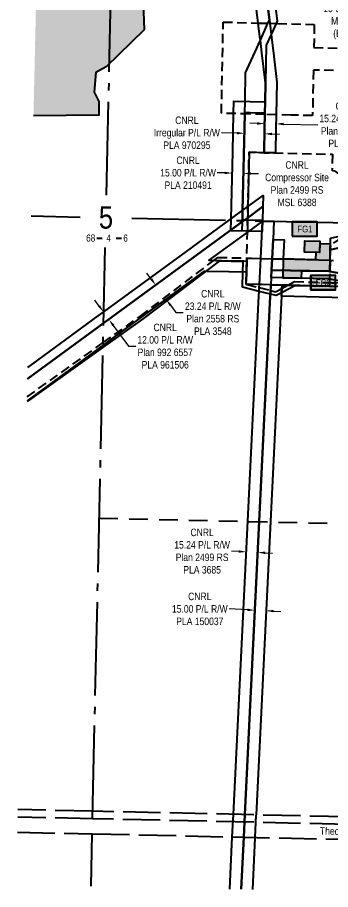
# Model space of a CAD drawing. Extents: x 398292 to 402241, y 6079202 to 6082998.
# Drawn here: x 398947 to 399366, y 6079216 to 6080382 of the extents above; entities that cross this region are included whole.
import ezdxf
from ezdxf.enums import TextEntityAlignment as Align

# ---------------------------------------------------------------- set-up
doc = ezdxf.new("R2010")
doc.units = 0
doc.header["$LTSCALE"] = 5
doc.header["$PDSIZE"] = 0.5
for name, pattern in [('foc-ACCESSROAD', [3.75, 2.5, -1.25]), ('foc-LSD', [8, 5, -3]), ('foc-QUARTERLINE', [33, 25, -3, 2, -3]), ('foc-UNSURVEYED', [12.5, 10, -2.5])]:
    doc.linetypes.add(name, pattern=pattern)
doc.layers.get('Defpoints').update_dxf_attribs({"color": 9})
for name, color, linetype in [('10', 1, 'Continuous'), ('9', 3, 'Continuous'), ('C-RW', 13, 'Continuous'), ('C-WS', 13, 'foc-ACCESSROAD'), ('F-AR', 190, 'foc-ACCESSROAD'), ('F-RW', 190, 'Continuous'), ('L-ROAD-T', 7, 'Continuous'), ('L-SECLBL', 7, 'Continuous'), ('L-SECQ', 8, 'foc-QUARTERLINE'), ('L-SECTION-LSD', 7, 'foc-LSD'), ('L-USEC', 7, 'foc-UNSURVEYED'), ('P-TEMP-BLOCKS', 250, 'Continuous'), ('P-WORKAREA', 113, 'Continuous'), ('P-WORKAREA-H', 111, 'Continuous'), ('T-WATER', 160, 'Continuous'), ('T-WATER-H', 133, 'Continuous')]:
    doc.layers.add(name, color=color, linetype=linetype)
doc.layers.add('C-RW-T', color=13, linetype='Continuous', lineweight=9)
doc.styles.add('80CG', font='ARIALN.TTF', dxfattribs={"height": 10})
doc.styles.add('80L', font='ARIALN.TTF', dxfattribs={"height": 10})
doc.styles.add('SIMPLEX', font='ARIALN.TTF')
doc.dimstyles.new('Compass 5 000', dxfattribs={"dimscale": 5, "dimtxt": 9, "dimasz": 2, "dimexe": 0.2, "dimexo": 0.0625, "dimgap": 0.5, "dimtad": 0, "dimtih": 1, "dimtoh": 1, "dimzin": 0, "dimdsep": 46, "dimtxsty": '80CG', "dimcen": 0.1, "dimse1": 1, "dimse2": 1, "dimclrd": 256, "dimclrt": 256, "dimaunit": 1, "dimadec": 4, "dimazin": 0, "dimtfac": 0.06, "dimtofl": 0, "dimtmove": 0, "dimatfit": 1, "dimfxl": 0.2, "dimtolj": 1, "dimtzin": 0, "dimlwd": -1, "dimarcsym": 0})

# ---------------------------------------------------------------- blocks, each defined once
blk = doc.blocks.new('*D418')
at = {"layer": 'C-RW-T', "transparency": 16777216}
for p, q in [((399243.2, 6079667.8), (399233.2, 6079668.3)), ((399278.4, 6079666.1), (399288.4, 6079665.6))]:
    blk.add_line(p, q, dxfattribs=at)
for points in [[(399243.3, 6079669.5), (399243.1, 6079666.2), (399253.2, 6079667.3)], [(399278.5, 6079667.8), (399278.3, 6079664.4), (399268.4, 6079666.6)]]:
    blk.add_solid(points, dxfattribs=at)
at = {"layer": 'Defpoints', "color": 0, "transparency": 16777216}
for p in [(399253.1, 6079665.1), (399253.2, 6079667.3), (399268.3, 6079664.3)]:
    blk.add_point(p, dxfattribs=at)
at = {"layer": 'C-RW-T', "transparency": 16777216, "insert": (399194.1, 6079668.3), "char_height": 10, "attachment_point": 5, "style": '80CG'}
blk.add_mtext('\\A1;CNRL\\P15.24 P/L R/W\\PPlan 2499 RS\\PPLA 3685', dxfattribs=at)
blk = doc.blocks.new('*D419')
at = {"layer": 'C-RW-T', "transparency": 16777216}
for p, q in [((399254.6, 6079589.8), (399230.1, 6079591)), ((399289.6, 6079588.1), (399299.6, 6079587.6))]:
    blk.add_line(p, q, dxfattribs=at)
for points in [[(399254.7, 6079591.5), (399254.5, 6079588.1), (399264.6, 6079589.3)], [(399289.7, 6079589.7), (399289.5, 6079586.4), (399279.6, 6079588.6)]]:
    blk.add_solid(points, dxfattribs=at)
at = {"layer": 'Defpoints', "color": 0, "transparency": 16777216}
for p in [(399264.6, 6079589.3), (399265, 6079596.9), (399280, 6079596.2)]:
    blk.add_point(p, dxfattribs=at)
at = {"layer": 'C-RW-T', "transparency": 16777216, "insert": (399191, 6079591), "char_height": 10, "attachment_point": 5, "style": '80CG'}
blk.add_mtext('\\A1;CNRL\\P15.00 P/L R/W\\PPLA 150037', dxfattribs=at)
blk = doc.blocks.new('L-SECLBL')
at = {"layer": '9', "color": 7}
for p, q in [((-5.1, -27.8), (-12.3, -27.8)), ((20.7, -27.8), (13.5, -27.8))]:
    blk.add_line(p, q, dxfattribs=at)
at = {"layer": '10', "color": 2, "style": 'SIMPLEX'}
blk.add_attdef('SEC', text='', height=30, dxfattribs=at).set_placement((0, 0), align=Align.MIDDLE)
at = {"layer": '10', "color": 5, "style": '80L'}
blk.add_attdef('TWP', text='', height=9.5, dxfattribs=at).set_placement((-14.4, -27.4), align=Align.MIDDLE_RIGHT)
blk.add_attdef('RGE', text='', height=9.5, dxfattribs=at).set_placement((3.6, -27.4), align=Align.MIDDLE_CENTER)
blk.add_attdef('MER', text='', height=9.5, dxfattribs=at).set_placement((23.2, -27.4), align=Align.MIDDLE_LEFT)
blk = doc.blocks.new('*D429')
at = {"layer": 'C-RW-T', "transparency": 16777216}
for p, q in [((399126.1, 6080032.3), (399120.2, 6080040.3)), ((399151.7, 6079997.2), (399158.9, 6079987.5)), ((399158.9, 6079987.5), (399168.9, 6079987.5))]:
    blk.add_line(p, q, dxfattribs=at)
for points in [[(399127.4, 6080033.2), (399124.8, 6080031.3), (399132, 6080024.2)], [(399153.1, 6079998.2), (399150.4, 6079996.2), (399145.8, 6080005.3)]]:
    blk.add_solid(points, dxfattribs=at)
at = {"layer": 'Defpoints', "color": 0, "transparency": 16777216}
for p in [(399145.8, 6080005.3), (399069.7, 6079978.6), (399083.5, 6079959.7)]:
    blk.add_point(p, dxfattribs=at)
at = {"layer": 'C-RW-T', "transparency": 16777216, "insert": (399208.4, 6079987.5), "char_height": 10, "attachment_point": 5, "style": '80CG'}
blk.add_mtext('\\A1;CNRL\\P23.24 P/L R/W\\PPlan 2558 RS\\PPLA 3548', dxfattribs=at)
blk = doc.blocks.new('*D430')
at = {"layer": 'C-RW-T', "transparency": 16777216}
for p, q in [((399056.4, 6079996.1), (399050.5, 6080004.2)), ((399075.3, 6079970.3), (399095.6, 6079942.5)), ((399095.6, 6079942.5), (399105.6, 6079942.5))]:
    blk.add_line(p, q, dxfattribs=at)
for points in [[(399057.7, 6079997.1), (399055, 6079995.1), (399062.3, 6079988)], [(399076.6, 6079971.3), (399073.9, 6079969.3), (399069.4, 6079978.4)]]:
    blk.add_solid(points, dxfattribs=at)
at = {"layer": 'Defpoints', "color": 0, "transparency": 16777216}
for p in [(399051.5, 6079980.1), (399069.4, 6079978.4), (399058.6, 6079970.5)]:
    blk.add_point(p, dxfattribs=at)
at = {"layer": 'C-RW-T', "transparency": 16777216, "insert": (399144.7, 6079942.5), "char_height": 10, "attachment_point": 5, "style": '80CG'}
blk.add_mtext('\\A1;CNRL\\P12.00 P/L R/W\\PPlan 992 6557\\PPLA 961506', dxfattribs=at)
blk = doc.blocks.new('*D431')
at = {"layer": 'C-RW-T', "transparency": 16777216}
for p, q in [((399224.4, 6080174.2), (399214.4, 6080174.4)), ((399259.4, 6080173.4), (399269.4, 6080173.2))]:
    blk.add_line(p, q, dxfattribs=at)
for points in [[(399224.4, 6080175.8), (399224.3, 6080172.5), (399234.4, 6080174)], [(399259.4, 6080175.1), (399259.3, 6080171.7), (399249.4, 6080173.6)]]:
    blk.add_solid(points, dxfattribs=at)
at = {"layer": 'Defpoints', "color": 0, "transparency": 16777216}
for p in [(399234.4, 6080174.9), (399234.4, 6080174), (399249.4, 6080174.6)]:
    blk.add_point(p, dxfattribs=at)
at = {"layer": 'C-RW-T', "transparency": 16777216, "insert": (399175.3, 6080174.4), "char_height": 10, "attachment_point": 5, "style": '80CG'}
blk.add_mtext('\\A1;CNRL\\P15.00 P/L R/W\\PPLA 210491', dxfattribs=at)
blk = doc.blocks.new('*D432')
at = {"layer": 'C-RW-T', "transparency": 16777216}
for p, q in [((399240.6, 6080227.4), (399219.9, 6080227.9)), ((399287.5, 6080226.3), (399297.5, 6080226.1))]:
    blk.add_line(p, q, dxfattribs=at)
for points in [[(399240.6, 6080229.1), (399240.6, 6080225.7), (399250.6, 6080227.2)], [(399287.5, 6080228), (399287.5, 6080224.6), (399277.5, 6080226.5)]]:
    blk.add_solid(points, dxfattribs=at)
at = {"layer": 'Defpoints', "color": 0, "transparency": 16777216}
for p in [(399250.6, 6080227.4), (399250.6, 6080227.2), (399277.5, 6080226.8)]:
    blk.add_point(p, dxfattribs=at)
at = {"layer": 'C-RW-T', "transparency": 16777216, "insert": (399173.7, 6080227.9), "char_height": 10, "attachment_point": 5, "style": '80CG'}
blk.add_mtext('\\A1;CNRL\\PIrregular P/L R/W\\PPLA 970295', dxfattribs=at)
blk = doc.blocks.new('*D433')
at = {"layer": 'C-RW-T', "transparency": 16777216}
for p, q in [((399267.8, 6080240.3), (399257.8, 6080240.6)), ((399303, 6080239.6), (399349.1, 6080238.6))]:
    blk.add_line(p, q, dxfattribs=at)
for points in [[(399267.8, 6080242), (399267.7, 6080238.7), (399277.8, 6080240.1)], [(399303, 6080241.3), (399303, 6080237.9), (399293, 6080239.8)]]:
    blk.add_solid(points, dxfattribs=at)
at = {"layer": 'Defpoints', "color": 0, "transparency": 16777216}
for p in [(399277.8, 6080242.6), (399293.1, 6080242.3), (399293, 6080239.8)]:
    blk.add_point(p, dxfattribs=at)
at = {"layer": 'C-RW-T', "transparency": 16777216, "insert": (399388.2, 6080238.6), "char_height": 10, "attachment_point": 5, "style": '80CG'}
blk.add_mtext('\\A1;CNRL\\P15.24 P/L R/W\\PPlan 2499 RS\\PPLA 3685', dxfattribs=at)
blk = doc.blocks.new('Temp_Area3')
h = blk.add_hatch(color=111)
h.dxf.hatch_style = 1
h.paths.add_polyline_path([(-16.8, -9.4), (16.3, -9.4), (16.3, 9.1), (-16.8, 9.1)])
at = {"color": 250}
for points in [[(-17, -9.6), (16.5, -9.6), (16.5, 9.3), (-17, 9.3)], [(-16.9, -9.5), (16.4, -9.5), (16.4, 9.2), (-16.9, 9.2)]]:
    blk.add_lwpolyline(points, close=True, dxfattribs=at)
at = {"color": 250, "style": '80L'}
blk.add_attdef('TEMPORARY', text='', height=9, dxfattribs=at).set_placement((0, -0.1), align=Align.MIDDLE_CENTER)

msp = doc.modelspace()

# ---------------------------------------------------------------- hatches: boundary and pattern name
at = {"layer": 'P-WORKAREA-H'}
h = msp.add_hatch(color=256, dxfattribs=at)
h.dxf.hatch_style = 1
h.paths.add_polyline_path([(399351.138, 6080067.939), (399346.139, 6080068.049), (399345.898, 6080058.056), (399302.732, 6080059.097), (399302.135, 6080033.977), (399327.129, 6080033.409), (399327.357, 6080043.415), (399363.777, 6080042.584), (399364.921, 6080042.414), (399365.709, 6080078.927), (399351.387, 6080079.243)])
h = msp.add_hatch(color=256, dxfattribs=at)
h.dxf.hatch_style = 1
h.paths.add_polyline_path([(399351.138, 6080067.939), (399331.143, 6080068.38), (399331.474, 6080083.376), (399351.469, 6080082.935)])
at = {"layer": 'T-WATER-H'}
h = msp.add_hatch(color=256, dxfattribs=at)
h.dxf.hatch_style = 1
h.paths.add_polyline_path([(398972.21, 6080415.192), (398968.522, 6080250.68), (399056.013, 6080251.282), (399056.013, 6080269.896), (399049.8, 6080282.316), (399051.871, 6080308.521), (399065.668, 6080316.098), (399116.7, 6080365.746), (399115.314, 6080402.291), (399108.415, 6080414.013), (399142.893, 6080458.149), (399110.486, 6080480.894), (399092.562, 6080462.977)])

# ---------------------------------------------------------------- linework, layer by layer
at = {"layer": 'C-RW'}
for points in [[(399235.74, 6080777.407), (399284.104, 6080378.647), (399284.622, 6080374.313), (399286.43, 6080359.408), (399286.864, 6080355.827), (399287.346, 6080351.86), (399289.048, 6080337.824), (399294.183, 6080295.487), (399293.294, 6080252.056), (399292.884, 6080233.723), (399292.194, 6080200.93), (399276.952, 6080201.262), (399277.653, 6080234.12), (399278.039, 6080252.471), (399278.074, 6080254.113), (399278.389, 6080269.103), (399278.928, 6080294.732), (399274.058, 6080334.896), (399272.012, 6080351.766), (399271.471, 6080356.227), (399269.228, 6080374.714), (399203.589, 6080915.977)], [(399229.072, 6080915.417), (399294.405, 6080377.095), (399293.052, 6080374.093), (399286.43, 6080359.408), (399279.928, 6080344.987), (399278.928, 6080294.732), (399278.389, 6080269.103), (399278.074, 6080254.113), (399278.039, 6080252.471), (399277.653, 6080234.12), (399276.952, 6080201.262), (399257.008, 6080201.728), (399255.41, 6080129.288), (399255.049, 6080114.215), (399254.987, 6080111.396), (399254.964, 6080110.295), (399254.651, 6080096.409), (399247.619, 6080096.566), (399247.903, 6080108.982), (399247.937, 6080110.45), (399247.962, 6080111.557), (399248.246, 6080123.985), (399251.204, 6080253.2), (399251.239, 6080254.727), (399251.527, 6080269.739), (399252.26, 6080307.961), (399272.012, 6080351.766), (399282.207, 6080374.376), (399284.104, 6080378.647), (399235.74, 6080777.407)], [(398960.968, 6079913.767), (399055.242, 6079982.899), (399062.665, 6079988.303), (399166.662, 6080064.024), (399230.374, 6080110.835), (399255.453, 6080129.287), (399275.713, 6080144.202), (399275.382, 6080129.093), (399255.049, 6080114.215), (399249.852, 6080110.407), (399234.953, 6080099.512), (399062.326, 6079973.215), (398960.633, 6079898.814)], [(398960.633, 6079898.814), (399062.326, 6079973.215), (399234.953, 6080099.512), (399249.852, 6080110.407), (399255.049, 6080114.215), (399275.382, 6080129.093), (399274.95, 6080109.857), (399254.619, 6080095.018), (399230.801, 6080077.623), (399203.186, 6080057.431), (399211.833, 6080057.239), (399216.734, 6080057.131), (399219.969, 6080057.059), (399249.789, 6080056.399), (399253.753, 6080056.311), (399253.421, 6080041.316), (399229.798, 6080041.84), (399200.368, 6080042.491), (399196.831, 6080042.57), (399076.171, 6079954.295), (399061.665, 6079943.703), (398959.971, 6079869.308)], [(399231.042, 6079216.314), (399234.471, 6079286.079), (399235.952, 6079316.216), (399270.088, 6080009.909), (399270.376, 6080015.758), (399270.627, 6080020.853), (399270.826, 6080024.893), (399272.502, 6080059.847), (399274.433, 6080099.342), (399274.95, 6080109.856), (399290.198, 6080109.522), (399289.005, 6080085.275), (399287.73, 6080059.47), (399286.981, 6080044.335), (399286.474, 6080034.349), (399285.991, 6080024.528), (399285.859, 6080021.84), (399285.611, 6080016.787), (399285.374, 6080011.942), (399285.256, 6080009.543), (399251.189, 6079315.882), (399249.707, 6079285.744), (399246.278, 6079215.98)], [(399403.259, 6080035.708), (399364.921, 6080042.414), (399363.777, 6080042.584), (399286.981, 6080044.335), (399287.73, 6080059.47), (399289.005, 6080085.275), (399303.982, 6080084.538), (399302.732, 6080059.097), (399365.226, 6080057.589), (399369.181, 6080056.859)], [(399374.069, 6080025.656), (399364.594, 6080027.387), (399364.562, 6080025.899), (399364.493, 6080022.637), (399318.941, 6080023.734), (399308.691, 6080023.981), (399300.99, 6080024.166), (399285.991, 6080024.528), (399274.22, 6080024.812), (399270.826, 6080024.893), (399254.229, 6080025.206), (399253.067, 6080025.322), (399253.421, 6080041.316), (399253.753, 6080056.311), (399253.818, 6080058.714), (399253.846, 6080059.474), (399253.842, 6080060.31), (399260.173, 6080060.153), (399272.502, 6080059.847), (399287.73, 6080059.47), (399302.732, 6080059.097), (399365.226, 6080057.589), (399365.215, 6080055.981), (399364.921, 6080042.414), (399403.259, 6080035.708)], [(399395.306, 6080026.895), (399364.701, 6080032.266), (399362.78, 6080032.603), (399304.463, 6080033.922), (399286.474, 6080034.349), (399286.981, 6080044.335), (399363.777, 6080042.584), (399364.921, 6080042.414), (399403.259, 6080035.708)], [(399246.278, 6079215.98), (399249.707, 6079285.744), (399251.189, 6079315.882), (399285.256, 6080009.543), (399285.374, 6080011.942), (399285.611, 6080016.787), (399285.859, 6080021.84), (399285.991, 6080024.528), (399300.99, 6080024.166), (399300.776, 6080019.809), (399300.491, 6080014.008), (399300.255, 6080009.183), (399266.189, 6079315.553), (399266.161, 6079314.987), (399264.707, 6079285.414), (399264.679, 6079284.848), (399261.278, 6079215.651)], [(399401.249, 6080006.749), (399300.255, 6080009.183), (399300.491, 6080014.008), (399300.776, 6080019.809), (399300.99, 6080024.167), (399308.691, 6080023.981), (399318.941, 6080023.734), (399364.493, 6080022.637), (399395.424, 6080021.891)]]:
    msp.add_lwpolyline(points, dxfattribs=at)
msp.add_lwpolyline([(399278.389, 6080269.103), (399278.074, 6080254.113), (399258.174, 6080254.568), (399251.239, 6080254.727), (399251.204, 6080253.2), (399248.246, 6080123.985), (399247.962, 6080111.557), (399251.317, 6080111.481), (399254.988, 6080111.396), (399274.973, 6080110.938), (399274.95, 6080109.856), (399274.437, 6080099.342), (399274.272, 6080095.97), (399256.47, 6080096.368), (399254.651, 6080096.409), (399232.636, 6080096.903), (399232.657, 6080097.833), (399232.95, 6080110.778), (399232.995, 6080112.764), (399235.023, 6080202.235), (399236.24, 6080253.607), (399236.63, 6080270.092), (399258.506, 6080269.574), (399278.389, 6080269.103)], close=True, dxfattribs=at)
at = {"layer": 'C-WS'}
msp.add_lwpolyline([(399885.621, 6080310.304), (399885.363, 6080298.558), (399875.976, 6080298.788), (399342.964, 6080311.82), (399341.811, 6080250.878), (399313.433, 6080251.616), (399293.294, 6080252.056), (399278.039, 6080252.471), (399258.14, 6080253.011), (399219.944, 6080254.05), (399222.251, 6080375.937), (399269.228, 6080374.714), (399284.622, 6080374.313), (399294.723, 6080374.05), (399344.119, 6080372.765), (399343.536, 6080341.986), (399876.647, 6080328.951), (399886.026, 6080328.722), (399885.621, 6080310.304)], close=True, dxfattribs=at)
at = {"layer": 'C-WS', "flags": 128}
msp.add_lwpolyline([(399368.333, 6080199.251), (399367.825, 6080178.431), (399369.54, 6080177.634), (399371.226, 6080176.778), (399372.882, 6080175.863), (399374.504, 6080174.89), (399376.091, 6080173.862), (399377.641, 6080172.778), (399379.153, 6080171.64), (399380.623, 6080170.451), (399382.051, 6080169.21), (399383.434, 6080167.92), (399384.771, 6080166.583), (399386.061, 6080165.199), (399387.301, 6080163.771), (399388.491, 6080162.3), (399389.628, 6080160.789), (399390.711, 6080159.239), (399391.739, 6080157.651), (399392.712, 6080156.029), (399393.626, 6080154.374), (399394.483, 6080152.687), (399395.279, 6080150.971), (399396.009, 6080149.242), (399396.682, 6080147.454), (399397.317, 6080145.623), (399397.872, 6080143.779), (399398.361, 6080141.918), (399398.753, 6080140.189), (399398.871, 6080139.593), (399399.109, 6080138.332), (399399.226, 6080137.602), (399399.399, 6080136.462), (399399.506, 6080135.598), (399399.623, 6080134.584), (399399.71, 6080133.588), (399399.784, 6080132.701), (399399.876, 6080130.811), (399399.902, 6080128.92), (399399.862, 6080127.029), (399399.756, 6080125.141), (399399.583, 6080123.257), (399399.344, 6080121.381), (399399.04, 6080119.514), (399398.849, 6080118.557), (399398.671, 6080117.659), (399398.236, 6080115.818), (399397.738, 6080113.994), (399397.176, 6080112.188), (399396.55, 6080110.403), (399395.863, 6080108.641), (399395.252, 6080107.217), (399395.051, 6080106.76), (399394.305, 6080105.195), (399393.552, 6080103.889), (399393.102, 6080102.92), (399392.509, 6080101.866), (399391.525, 6080100.25), (399390.485, 6080098.671), (399389.39, 6080097.129), (399388.241, 6080095.626), (399387.491, 6080094.712), (399387.041, 6080094.164), (399385.79, 6080092.746), (399384.49, 6080091.372), (399383.734, 6080090.766), (399383.143, 6080090.044), (399381.75, 6080088.765), (399380.313, 6080087.535), (399378.834, 6080086.356), (399377.314, 6080085.23), (399375.756, 6080084.158), (399374.161, 6080083.141), (399372.532, 6080082.181), (399371.868, 6080081.82), (399370.869, 6080081.278), (399369.177, 6080080.435), (399365.709, 6080078.927), (399365.581, 6080072.989), (399365.546, 6080071.416), (399365.226, 6080057.589), (399365.215, 6080055.981), (399364.921, 6080042.414), (399364.701, 6080032.266), (399364.671, 6080030.895), (399364.594, 6080027.387), (399364.562, 6080025.899), (399364.493, 6080022.637), (399318.941, 6080023.734), (399308.691, 6080023.981), (399300.99, 6080024.166), (399285.991, 6080024.528), (399274.22, 6080024.812), (399270.826, 6080024.893), (399254.229, 6080025.206), (399253.067, 6080025.322), (399253.421, 6080041.316), (399253.753, 6080056.311), (399253.818, 6080058.714), (399253.846, 6080059.474), (399253.842, 6080060.31), (399253.919, 6080063.711), (399254.392, 6080084.683), (399254.619, 6080095.018), (399254.964, 6080110.294), (399255.049, 6080114.215), (399255.453, 6080129.287), (399257.008, 6080201.728), (399276.95, 6080201.258), (399292.194, 6080200.93), (399368.333, 6080199.251)], close=True, dxfattribs=at)
at = {"layer": 'F-AR'}
msp.add_lwpolyline([(398960.094, 6079874.768), (399061.744, 6079947.214), (399111.483, 6079982.663), (399209.997, 6080057.28), (399215.147, 6080061.18), (399253.842, 6080060.31), (399253.838, 6080059.474), (399253.814, 6080058.714), (399253.753, 6080056.311), (399253.421, 6080041.316), (399253.067, 6080025.322), (399254.219, 6080025.1), (399270.627, 6080020.853), (399285.622, 6080016.898), (399292.302, 6080015.337), (399300.776, 6080019.807), (399308.691, 6080023.981), (399317.766, 6080028.765), (399364.597, 6080027.535), (399395.306, 6080026.895)], dxfattribs=at)
at = {"layer": 'F-RW'}
for points in [[(399396.441, 6080078.264), (399365.546, 6080071.416), (399365.581, 6080072.989), (399365.709, 6080078.927), (399365.885, 6080086.853), (399383.734, 6080090.766)], [(399369.181, 6080056.859), (399365.215, 6080055.981), (399365.226, 6080057.589), (399365.546, 6080071.416), (399396.441, 6080078.264)], [(399395.424, 6080021.891), (399364.493, 6080022.637), (399318.941, 6080023.734), (399300.491, 6080014.005), (399292.935, 6080010.018), (399285.374, 6080011.942), (399270.376, 6080015.758), (399247.965, 6080021.461), (399248.489, 6080041.425), (399248.857, 6080055.415), (399216.751, 6080056.147), (399198.774, 6080042.527), (399114.424, 6079978.622), (399061.604, 6079940.976), (398959.954, 6079868.528)]]:
    msp.add_lwpolyline(points, dxfattribs=at)
at = {"layer": 'L-SECQ'}
for p, q in [((399066.165, 6080144.456), (399083.523, 6080918.617)), ((398965.517, 6080116.652), (399030.97, 6080115.218)), ((399100.235, 6080113.701), (399871.483, 6080096.802)), ((399047.468, 6079310.294), (399064.596, 6080074.473)), ((399045.448, 6079220.379), (399047.013, 6079290.199))]:
    msp.add_line(p, q, dxfattribs=at)
at = {"layer": 'L-SECTION-LSD'}
msp.add_line((399056.478, 6079712.38), (399862.543, 6079694.72), dxfattribs=at)
at = {"layer": 'L-USEC'}
for p, q in [((399047.688, 6079320.352), (398947.713, 6079322.542)), ((399450.757, 6079311.523), (399047.688, 6079320.352)), ((399047.468, 6079310.294), (398947.487, 6079312.485)), ((399450.537, 6079301.466), (399047.468, 6079310.294)), ((398947.037, 6079292.388), (399047.013, 6079290.198)), ((399047.013, 6079290.198), (399450.084, 6079281.367))]:
    msp.add_line(p, q, dxfattribs=at)
at = {"layer": 'P-WORKAREA', "flags": 128}
msp.add_lwpolyline([(399351.138, 6080067.939), (399346.139, 6080068.049), (399345.898, 6080058.056), (399302.732, 6080059.097), (399302.135, 6080033.977), (399327.129, 6080033.409), (399327.357, 6080043.415), (399363.777, 6080042.584), (399364.921, 6080042.414), (399365.709, 6080078.927), (399351.387, 6080079.243), (399351.138, 6080067.939), (399346.139, 6080068.048)], dxfattribs=at)
msp.add_lwpolyline([(399351.138, 6080067.939), (399331.143, 6080068.38), (399331.474, 6080083.376), (399351.469, 6080082.935)], close=True, dxfattribs=at)
at = {"layer": 'T-WATER', "flags": 128}
msp.add_lwpolyline([(398972.21, 6080415.192), (399092.562, 6080462.977), (399110.486, 6080480.894), (399142.893, 6080458.149), (399108.415, 6080414.013), (399115.314, 6080402.291), (399116.7, 6080365.746), (399065.668, 6080316.098), (399051.871, 6080308.521), (399049.8, 6080282.316), (399056.013, 6080269.896), (399056.013, 6080251.282), (398968.522, 6080250.68)], dxfattribs=at)

# ---------------------------------------------------------------- block references
at = {"layer": 'L-SECLBL'}
msp.add_blockref('L-SECLBL', (399065.493, 6080114.462), dxfattribs=at).add_auto_attribs({'SEC': '5', 'TWP': '68', 'RGE': '4', 'MER': '6'})
at = {"layer": 'P-TEMP-BLOCKS'}
for p, values in [((399331.582, 6080099.267), {'TEMPORARY': 'FG1'}), ((399356.247, 6080027.618), {'TEMPORARY': 'FG2'})]:
    msp.add_blockref('Temp_Area3', p, dxfattribs=at).add_auto_attribs(values)

# ---------------------------------------------------------------- texts
at = {"layer": 'C-RW-T', "char_height": 10, "attachment_point": 5, "style": '80CG'}
for s, insert in [('\\A1;CNRL\\P10-5 (Surface)\\PMSL 3246\\P(Expired)', (399392.738, 6080384.388)), ('\\A1;CNRL\\PCompressor Site\\PPlan 2499 RS\\PMSL 6388', (399321.057, 6080159.711))]:
    msp.add_mtext(s, dxfattribs=dict(at, insert=insert))

# ---------------------------------------------------------------- dimensions: what is measured, and where the dimension line sits
at = {"layer": 'C-RW-T'}
for base, p1, p2, angle, text, picture, middle in [((399293.012, 6080239.81), (399277.832, 6080242.611), (399293.064, 6080242.29), 358.794761, 'CNRL\\P15.24 P/L R/W\\PPlan 2499 RS\\PPLA 3685', '*D433', (399388.174, 6080238.631)), ((399250.608, 6080227.16), (399277.496, 6080226.753), (399250.613, 6080227.369), 178.688647, 'CNRL\\PIrregular P/L R/W\\PPLA 970295', '*D432', (399173.724, 6080227.864)), ((399145.843, 6080005.267), (399069.681, 6079978.596), (399083.524, 6079959.674), 306.189151, 'CNRL\\P23.24 P/L R/W\\PPlan 2558 RS\\PPLA 3548', '*D429', (399208.406, 6079987.465)), ((399069.368, 6079978.367), (399051.47, 6079980.133), (399058.551, 6079970.453), 306.190057, 'CNRL\\P12.00 P/L R/W\\PPlan 992 6557\\PPLA 961506', '*D430', (399144.666, 6079942.54)), ((399264.617, 6079589.297), (399279.971, 6079596.173), (399264.99, 6079596.909), 177.188336, 'CNRL\\P15.00 P/L R/W\\PPLA 150037', '*D419', (399191.045, 6079590.991))]:
    dim = msp.add_linear_dim(base=base, p1=p1, p2=p2, angle=angle, text=text, dimstyle='Compass 5 000', dxfattribs=at)
    dim.commit()
    dim.dimension.update_dxf_attribs({"geometry": picture, "text_midpoint": middle, "dimtype": 161})
for p1, p2, distance, text, picture, middle in [((399249.405, 6080174.609), (399234.405, 6080174.949), 0.993, 'CNRL\\P15.00 P/L R/W\\PPLA 210491', '*D431', (399175.301, 6080174.41)), ((399268.302, 6079664.337), (399253.099, 6079665.084), -2.264, 'CNRL\\P15.24 P/L R/W\\PPlan 2499 RS\\PPLA 3685', '*D418', (399194.149, 6079668.327))]:
    dim = msp.add_aligned_dim(p1=p1, p2=p2, distance=distance, text=text, dimstyle='Compass 5 000', dxfattribs=at)
    dim.commit()
    dim.dimension.update_dxf_attribs({"geometry": picture, "text_midpoint": middle})

# ---------------------------------------------------------------- next in the draw order: texts
at = {"layer": 'L-ROAD-T', "insert": (399451.759, 6079296.844), "char_height": 10, "width": 199.54748, "attachment_point": 2, "rotation": 358.676963, "style": '80L', "bg_fill": 3, "box_fill_scale": 1.15, "bg_fill_color": 256, "bg_fill_true_color": 256, "bg_fill_transparency": 0}
msp.add_mtext('Theoretic Government Road Allowance', dxfattribs=at)

doc.saveas('drawing.dxf')
